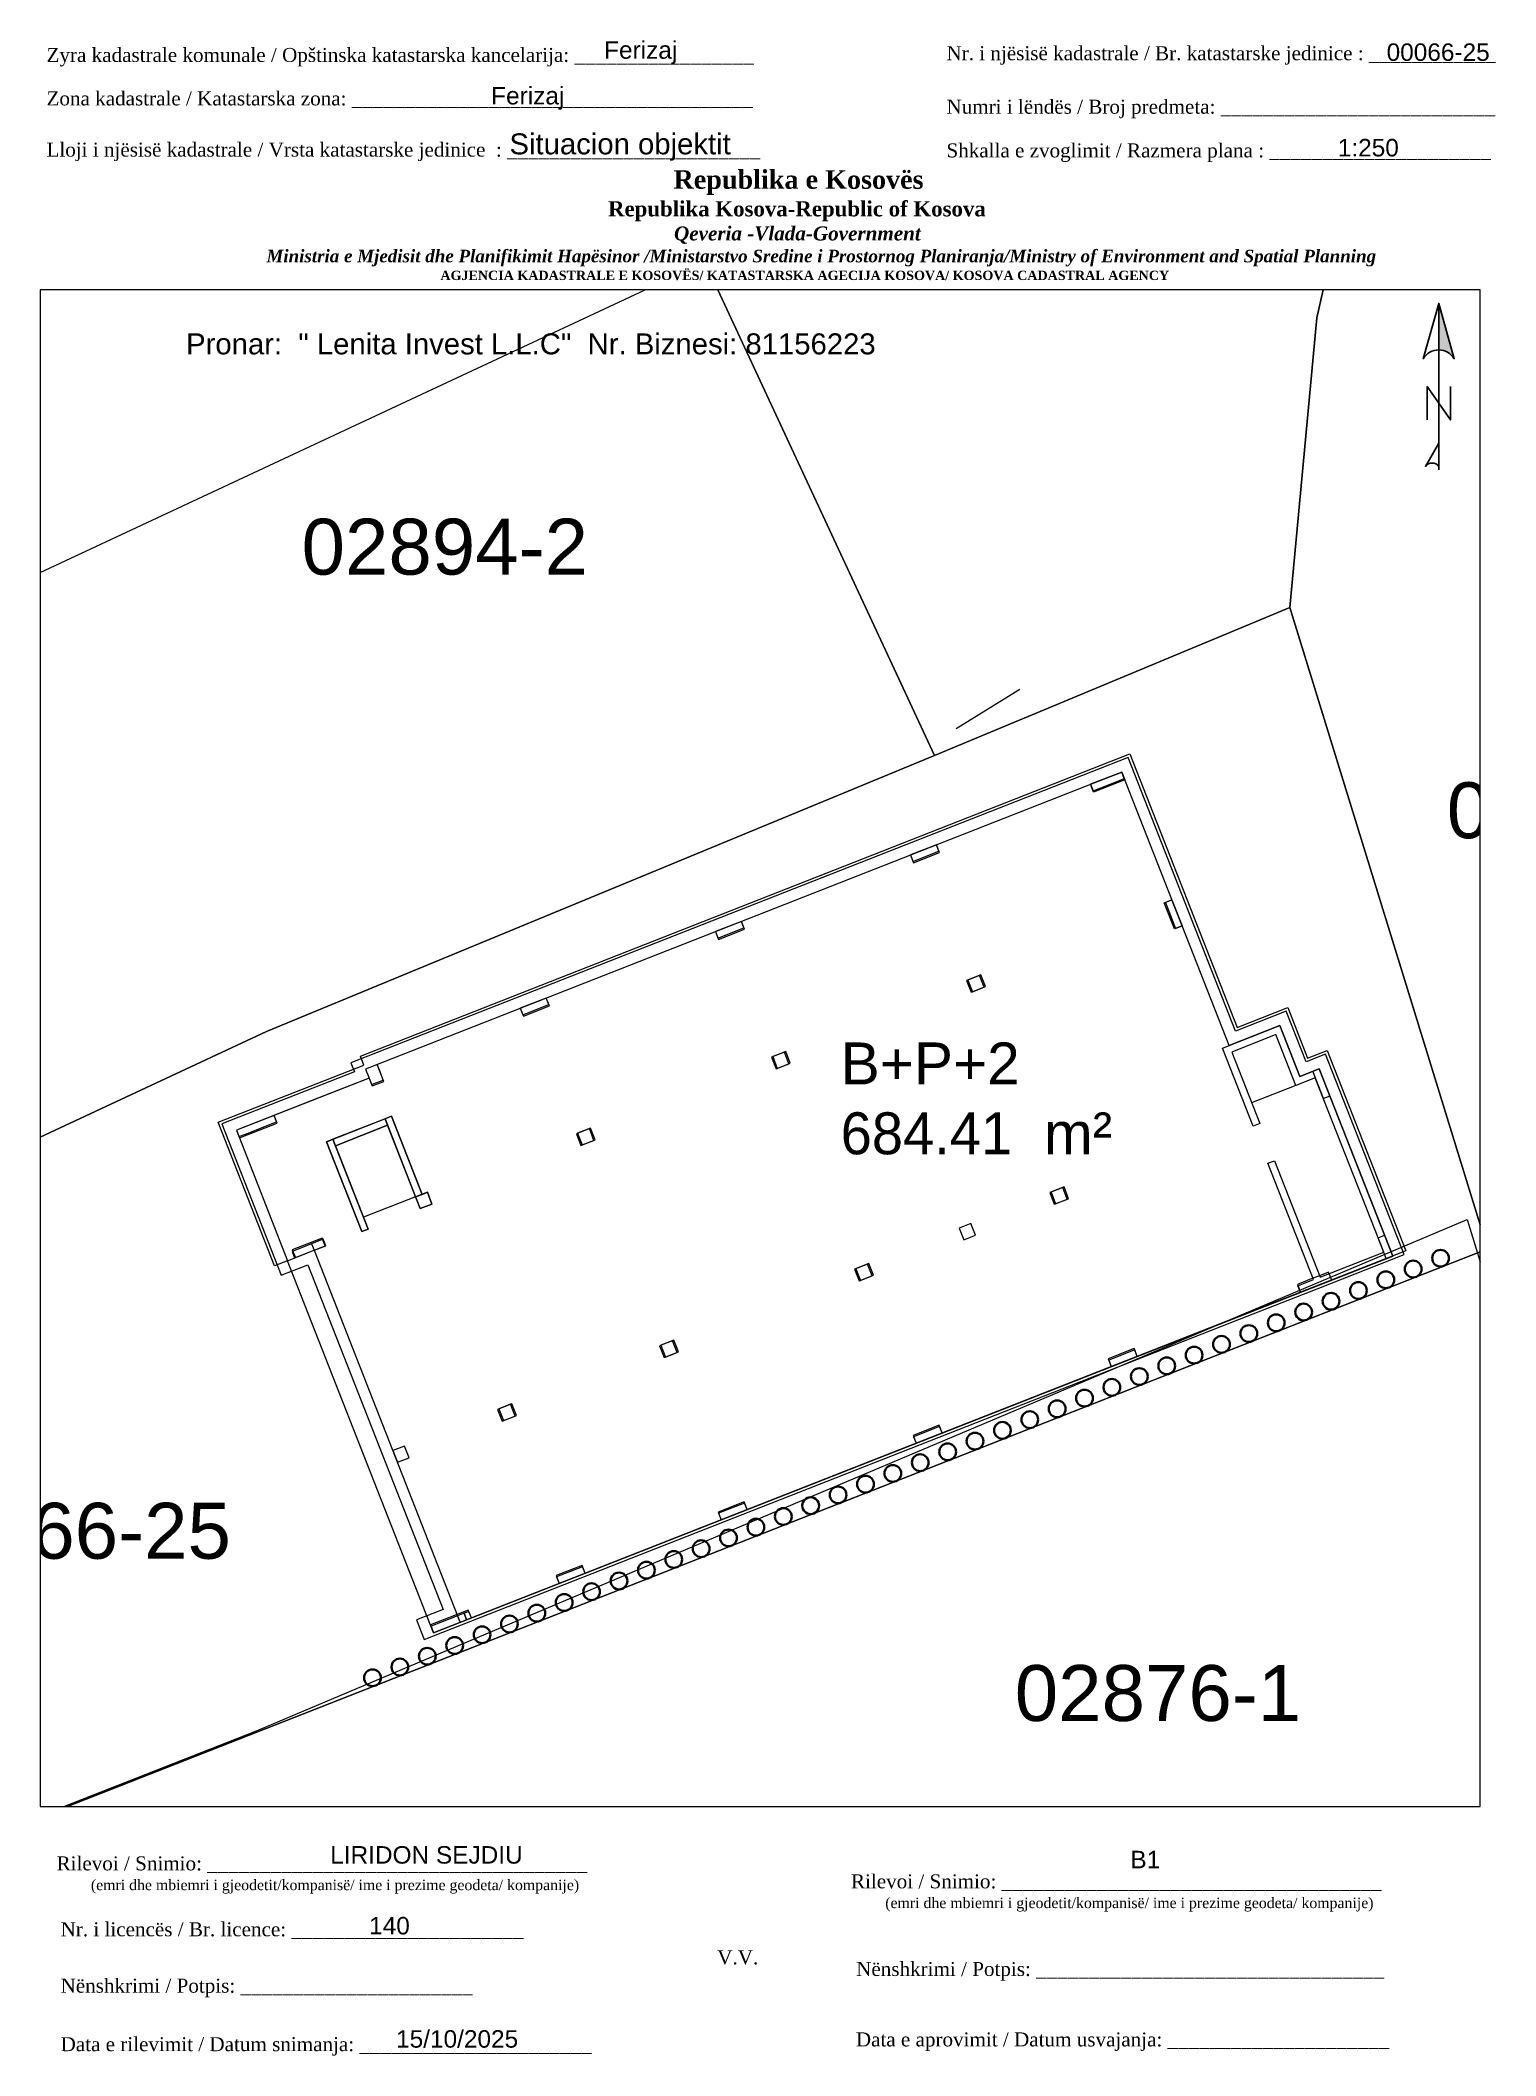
# Paper-space layout 'Layout1' of a CAD drawing. Header units: metres, sheet in millimetres. Extents: x 1 to 209, y 4 to 292.
# The model-space entities are those that its viewports show. They can reach past a viewport. Long polylines and large blocks are cut down to what shows.
import ezdxf

# ---------------------------------------------------------------- set-up
doc = ezdxf.new("R2010")
doc.units = ezdxf.units.M
for name, color, linetype, lineweight in [('0_Pen_No__6', 5, 'Continuous', 0), ('bodrumi', 4, 'Continuous', 0), ('etazha', 7, 'Continuous', 0), ('Korniza e jashtme', 7, 'Continuous', 0), ('kufiri ob ofset', 1, 'Continuous', 0), ('kurifi ob', 1, 'Continuous', 0), ('muri poshte', 30, 'Continuous', 0), ('Parc-Baz', 7, 'Continuous', 0), ('projekti themel', 1, 'Continuous', 0), ('shtyllat', 251, 'Continuous', 20), ('shtyllat e reja', 1, 'Continuous', 0)]:
    doc.layers.add(name, color=color, linetype=linetype, lineweight=lineweight)
doc.styles.get("Standard").update_dxf_attribs({"font": 'arial.ttf'})

# ---------------------------------------------------------------- blocks, each defined once
blk = doc.blocks.new('*U4')
at = {"linetype": 'ByBlock', "lineweight": -2}
blk.add_hatch(color=0, dxfattribs=at).paths.add_polyline_path([(0, 562), (0, 301, -0.269143), (87, 250)])
at = {"color": 0, "linetype": 'ByBlock', "lineweight": -2}
for points in [[(87, 250, 0.580323), (-87, 250), (0, 562), (87, 250), (0, 562), (0, 300)], [(0, -356, 0.5), (-75, -356), (0, -225)]]:
    blk.add_lwpolyline(points, format="xyb", dxfattribs=at)
for points in [[(0, -375), (0, 562)], [(-66, -94), (-66, 94), (66, -94), (66, 94)]]:
    blk.add_lwpolyline(points, dxfattribs=at)

msp = doc.modelspace()

# ---------------------------------------------------------------- linework, layer by layer
at = {"layer": '0_Pen_No__6', "color": 5, "linetype": 'Continuous', "lineweight": 35}
for centre in [(7514047.027, 4693358.552), (7514045.067, 4693357.782), (7514046.047, 4693358.167), (7514043.106, 4693357.013), (7514044.086, 4693357.397), (7514041.146, 4693356.243), (7514042.126, 4693356.628), (7514039.186, 4693355.473), (7514040.166, 4693355.858), (7514038.206, 4693355.088), (7514036.246, 4693354.319), (7514037.226, 4693354.704), (7514034.285, 4693353.549), (7514035.265, 4693353.934), (7514032.325, 4693352.779), (7514033.305, 4693353.164), (7514030.365, 4693352.01), (7514031.345, 4693352.395), (7514028.405, 4693351.24), (7514029.385, 4693351.625), (7514026.445, 4693350.47), (7514027.425, 4693350.855), (7514024.484, 4693349.701), (7514025.464, 4693350.086), (7514023.504, 4693349.316), (7514021.544, 4693348.546), (7514022.524, 4693348.931), (7514019.584, 4693347.777), (7514020.564, 4693348.161), (7514017.624, 4693347.007), (7514018.604, 4693347.392), (7514015.663, 4693346.237), (7514016.643, 4693346.622), (7514013.703, 4693345.468), (7514014.683, 4693345.853), (7514011.743, 4693344.698), (7514012.723, 4693345.083), (7514009.783, 4693343.928), (7514010.763, 4693344.313), (7514008.803, 4693343.544)]:
    msp.add_circle(centre, 0.3, dxfattribs=at)
at = {"layer": 'bodrumi', "flags": 128}
msp.add_lwpolyline([(7514010.99, 4693345.154), (7514045.317, 4693358.632), (7514042.686, 4693365.334), (7514041.987, 4693365.061), (7514041.274, 4693366.876), (7514039.459, 4693366.163), (7514035.617, 4693375.949), (7514008.55, 4693365.322), (7514008.677, 4693364.999), (7514003.93, 4693363.136), (7514005.764, 4693358.465), (7514006.713, 4693358.838), (7514011.848, 4693345.76), (7514010.898, 4693345.387)], close=True, dxfattribs=at)
at = {"layer": 'kufiri ob ofset', "color": 5, "linetype": 'Continuous', "lineweight": 20, "flags": 128}
msp.add_lwpolyline([(7514035.843, 4693376.468), (7514008.637, 4693365.786), (7514008.032, 4693365.548), (7514008.158, 4693365.226), (7514003.411, 4693363.362), (7514005.537, 4693357.947), (7514006.487, 4693358.319), (7514011.329, 4693345.986), (7514010.38, 4693345.613), (7514010.654, 4693344.915), (7514039.835, 4693356.373), (7514042.608, 4693357.461), (7514045.726, 4693358.686), (7514042.911, 4693365.854), (7514042.213, 4693365.579), (7514041.501, 4693367.395), (7514039.685, 4693366.682)], close=True, dxfattribs=at)
at = {"layer": 'kurifi ob', "linetype": 'Continuous', "lineweight": 20, "flags": 128}
msp.add_lwpolyline([(7514008.55, 4693365.322), (7514008.677, 4693364.999), (7514006.629, 4693364.195), (7514003.93, 4693363.136), (7514005.764, 4693358.465), (7514006.713, 4693358.838), (7514011.848, 4693345.76), (7514010.898, 4693345.387), (7514010.99, 4693345.154), (7514039.799, 4693356.466), (7514042.571, 4693357.554), (7514045.317, 4693358.632), (7514042.685, 4693365.335), (7514041.987, 4693365.061), (7514041.274, 4693366.876), (7514039.459, 4693366.163), (7514035.617, 4693375.949)], close=True, dxfattribs=at)
at = {"layer": 'muri poshte', "elevation": 618.277, "flags": 128}
msp.add_lwpolyline([(7514029.695, 4693377.502), (7514031.97, 4693378.913)], dxfattribs=at)
at = {"layer": 'muri poshte'}
for points in [[(7513989.762, 4693335.804, 618.816), (7514004.646, 4693341.641, 618.784), (7514047.976, 4693359.939, 618.179)], [(7514047.976, 4693359.939, 618.179), (7514048.962, 4693356.781, 616.722)]]:
    msp.add_polyline3d(points, dxfattribs=at)
at = {"layer": 'Parc-Baz'}
msp.add_lwpolyline([(7514046.062, 4693407.463), (7514042.602, 4693392.194), (7514041.631, 4693381.835), (7514028.92, 4693376.54), (7514020.7, 4693394.2)], dxfattribs=at)
for points in [[(7514050.943, 4693435.792), (7514056.544, 4693447.221), (7514065.645, 4693456.418), (7514085.131, 4693392.08), (7514113.313, 4693299.029), (7514143.412, 4693199.647), (7514119.895, 4693190.07), (7514106.554, 4693184.821), (7514096.994, 4693182.341), (7514086.056, 4693234.429), (7514085.896, 4693235.419), (7514082.864, 4693246.197), (7514075.737, 4693270.798), (7514071.488, 4693283.358), (7514061.379, 4693316.947), (7514056.48, 4693333.726), (7514055.75, 4693335.586), (7514051.04, 4693351.356), (7514048.714, 4693358.892), (7514041.631, 4693381.835), (7514042.602, 4693392.194), (7514046.062, 4693407.463), (7514048.25, 4693420.68), (7514050.943, 4693435.792)], [(7514028.92, 4693376.54), (7514005.011, 4693366.667), (7513988.011, 4693358.728), (7513979.727, 4693354.859), (7513978.71, 4693354.309), (7513970.21, 4693370.62), (7514020.7, 4693394.2), (7514028.92, 4693376.54)], [(7513990.192, 4693335.914), (7513979.727, 4693354.859), (7513988.011, 4693358.728), (7514005.011, 4693366.667), (7514028.92, 4693376.54), (7514041.631, 4693381.835), (7514048.714, 4693358.892), (7513990.192, 4693335.914)], [(7514002.07, 4693314.55), (7513990.192, 4693335.914), (7514048.714, 4693358.892), (7514051.04, 4693351.356), (7514055.75, 4693335.586), (7514002.07, 4693314.55)]]:
    msp.add_lwpolyline(points, close=True, dxfattribs=at)
at = {"layer": 'projekti themel'}
msp.add_lwpolyline([(7514035.9, 4693376.598), (7514039.742, 4693366.812), (7514041.557, 4693367.524), (7514042.27, 4693365.708), (7514042.968, 4693365.983), (7514045.782, 4693358.815), (7514010.99, 4693345.154), (7514005.764, 4693358.465), (7514005.298, 4693358.282), (7514003.282, 4693363.418), (7514008.494, 4693365.465), (7514008.368, 4693365.787), (7514035.9, 4693376.598)], dxfattribs=at)
at = {"layer": 'shtyllat', "lineweight": 0}
for p, q in [((7514041.846, 4693364.737), (7514040.263, 4693364.116)), ((7514010.346, 4693360.748), (7514008.485, 4693360.017))]:
    msp.add_line(p, q, dxfattribs=at)
for points in [[(7514035.708, 4693375.717), (7514035.617, 4693375.949), (7514034.5, 4693375.511), (7514034.591, 4693375.278), (7514035.476, 4693375.625), (7514035.708, 4693375.717)], [(7514028.985, 4693373.345), (7514028.054, 4693372.98), (7514028.145, 4693372.747), (7514029.076, 4693373.113), (7514028.985, 4693373.345)], [(7514037.413, 4693371.375), (7514037.18, 4693371.284), (7514037.546, 4693370.353), (7514037.778, 4693370.444), (7514037.413, 4693371.375)], [(7514021.073, 4693370.239), (7514021.164, 4693370.006), (7514022.095, 4693370.372), (7514022.004, 4693370.604), (7514021.073, 4693370.239)], [(7514030.106, 4693368.506), (7514030.27, 4693368.087), (7514030.689, 4693368.252), (7514030.525, 4693368.671), (7514030.106, 4693368.506)], [(7514015.023, 4693367.863), (7514014.092, 4693367.498), (7514014.183, 4693367.265), (7514015.114, 4693367.631), (7514015.023, 4693367.863)], [(7514023.125, 4693365.765), (7514023.289, 4693365.346), (7514023.708, 4693365.511), (7514023.544, 4693365.93), (7514023.125, 4693365.765)], [(7514008.969, 4693365.486), (7514008.55, 4693365.322), (7514008.677, 4693364.999), (7514008.768, 4693364.767), (7514008.77, 4693364.763), (7514009.188, 4693364.928), (7514009.061, 4693365.254), (7514008.969, 4693365.486)], [(7514005.371, 4693363.433), (7514005.279, 4693363.665), (7514003.93, 4693363.136), (7514004.021, 4693362.903), (7514004.254, 4693362.994), (7514005.371, 4693363.433)], [(7514016.144, 4693363.024), (7514016.308, 4693362.605), (7514016.727, 4693362.77), (7514016.563, 4693363.189), (7514016.144, 4693363.024)], [(7514033.085, 4693360.92), (7514033.249, 4693360.501), (7514033.668, 4693360.666), (7514033.503, 4693361.085), (7514033.085, 4693360.92)], [(7514007.132, 4693359.002), (7514007.04, 4693359.235), (7514005.924, 4693358.796), (7514006.015, 4693358.564), (7514006.713, 4693358.838), (7514006.946, 4693358.929), (7514007.132, 4693359.002)], [(7514006.622, 4693359.071), (7514006.713, 4693358.838), (7514006.946, 4693358.929), (7514007.132, 4693359.002), (7514007.04, 4693359.235), (7514006.622, 4693359.071)], [(7514026.103, 4693358.179), (7514026.268, 4693357.76), (7514026.687, 4693357.925), (7514026.522, 4693358.344), (7514026.103, 4693358.179)], [(7514019.122, 4693355.438), (7514019.287, 4693355.019), (7514019.706, 4693355.184), (7514019.541, 4693355.602), (7514019.122, 4693355.438)], [(7514035.149, 4693354.909), (7514035.241, 4693354.676), (7514036.172, 4693355.042), (7514036.08, 4693355.274), (7514035.149, 4693354.909)], [(7514013.325, 4693353.162), (7514013.489, 4693352.743), (7514013.908, 4693352.907), (7514013.744, 4693353.326), (7514013.325, 4693353.162)], [(7514028.168, 4693352.168), (7514028.26, 4693351.935), (7514029.19, 4693352.301), (7514029.099, 4693352.533), (7514028.168, 4693352.168)], [(7514009.946, 4693351.835), (7514009.76, 4693351.762), (7514009.527, 4693351.671), (7514009.692, 4693351.252), (7514009.924, 4693351.343), (7514010.11, 4693351.416), (7514009.946, 4693351.835)], [(7514009.76, 4693351.762), (7514009.527, 4693351.671), (7514009.692, 4693351.252), (7514009.924, 4693351.343), (7514010.11, 4693351.416), (7514009.946, 4693351.835), (7514009.76, 4693351.762)], [(7514021.187, 4693349.427), (7514021.278, 4693349.194), (7514022.209, 4693349.56), (7514022.118, 4693349.792), (7514021.187, 4693349.427)], [(7514015.39, 4693347.15), (7514015.481, 4693346.918), (7514016.412, 4693347.283), (7514016.321, 4693347.516), (7514015.39, 4693347.15)], [(7514010.898, 4693345.387), (7514010.99, 4693345.154), (7514011.939, 4693345.527), (7514011.848, 4693345.76), (7514010.898, 4693345.387)], [(7514012.172, 4693345.619), (7514012.081, 4693345.851), (7514011.848, 4693345.76), (7514011.939, 4693345.527), (7514012.172, 4693345.619)], [(7514012.081, 4693345.851), (7514012.172, 4693345.619), (7514012.34, 4693345.684), (7514012.248, 4693345.917), (7514012.081, 4693345.851)]]:
    msp.add_lwpolyline(points, close=True, dxfattribs=at)
msp.add_lwpolyline([(7514008.416, 4693359.507), (7514007.156, 4693362.718), (7514009.483, 4693363.632), (7514010.579, 4693360.839), (7514010.765, 4693360.912), (7514010.93, 4693360.493), (7514010.511, 4693360.329), (7514009.341, 4693363.308), (7514007.48, 4693362.577), (7514008.649, 4693359.598), (7514008.416, 4693359.507), (7514008.416, 4693359.507)], dxfattribs=at)
at = {"layer": 'shtyllat e reja', "flags": 128}
for points in [[(7514035.727, 4693375.67), (7514034.61, 4693375.232), (7514034.5, 4693375.511), (7514035.617, 4693375.949)], [(7514037.413, 4693371.375), (7514037.778, 4693370.444), (7514037.499, 4693370.335), (7514037.134, 4693371.266)], [(7514042.686, 4693365.334), (7514043.069, 4693364.357), (7514042.837, 4693364.266), (7514042.453, 4693365.243)], [(7514045.025, 4693359.377), (7514045.317, 4693358.632), (7514045.084, 4693358.541), (7514044.792, 4693359.286)], [(7514009.946, 4693351.835), (7514009.527, 4693351.671), (7514009.692, 4693351.252), (7514010.11, 4693351.416)], [(7514012.23, 4693345.964), (7514010.88, 4693345.434), (7514010.99, 4693345.154), (7514012.34, 4693345.684)]]:
    msp.add_lwpolyline(points, close=True, dxfattribs=at)
at = {"layer": 'shtyllat e reja'}
for points in [[(7514028.054, 4693372.98), (7514028.164, 4693372.701), (7514029.095, 4693373.066), (7514028.985, 4693373.345), (7514028.054, 4693372.98)], [(7514021.073, 4693370.239), (7514021.183, 4693369.96), (7514022.113, 4693370.325), (7514022.004, 4693370.604), (7514021.073, 4693370.239)], [(7514030.059, 4693368.488), (7514030.224, 4693368.069), (7514030.736, 4693368.27), (7514030.571, 4693368.689), (7514030.059, 4693368.488)], [(7514014.092, 4693367.498), (7514014.201, 4693367.218), (7514015.132, 4693367.584), (7514015.023, 4693367.863), (7514014.092, 4693367.498)], [(7514023.078, 4693365.747), (7514023.243, 4693365.328), (7514023.755, 4693365.529), (7514023.59, 4693365.948), (7514023.078, 4693365.747)], [(7514008.969, 4693365.486), (7514008.55, 4693365.322), (7514008.677, 4693364.999), (7514008.787, 4693364.72), (7514008.788, 4693364.717), (7514009.207, 4693364.881), (7514009.079, 4693365.207), (7514008.969, 4693365.486)], [(7514003.93, 4693363.136), (7514004.039, 4693362.856), (7514004.319, 4693362.966), (7514005.389, 4693363.386), (7514005.279, 4693363.665), (7514003.93, 4693363.136)], [(7514009.25, 4693363.54), (7514007.388, 4693362.809), (7514007.48, 4693362.577), (7514009.341, 4693363.308), (7514009.25, 4693363.54)], [(7514009.25, 4693363.54), (7514010.346, 4693360.748), (7514010.579, 4693360.839), (7514009.483, 4693363.632), (7514009.25, 4693363.54)], [(7514016.097, 4693363.006), (7514016.262, 4693362.587), (7514016.774, 4693362.788), (7514016.609, 4693363.207), (7514016.097, 4693363.006)], [(7514007.156, 4693362.718), (7514008.416, 4693359.507), (7514008.649, 4693359.598), (7514007.388, 4693362.809), (7514007.156, 4693362.718)], [(7514010.346, 4693360.748), (7514010.511, 4693360.329), (7514010.93, 4693360.493), (7514010.765, 4693360.912), (7514010.346, 4693360.748)], [(7514033.038, 4693360.902), (7514033.203, 4693360.483), (7514033.715, 4693360.684), (7514033.55, 4693361.103), (7514033.038, 4693360.902)], [(7514029.799, 4693359.63), (7514029.964, 4693359.211), (7514030.383, 4693359.376), (7514030.218, 4693359.795), (7514029.799, 4693359.63)], [(7514007.004, 4693359.274), (7514005.933, 4693358.854), (7514006.043, 4693358.575), (7514006.713, 4693358.838), (7514006.992, 4693358.948), (7514007.113, 4693358.995), (7514007.004, 4693359.274)], [(7514026.057, 4693358.161), (7514026.221, 4693357.742), (7514026.733, 4693357.943), (7514026.569, 4693358.362), (7514026.057, 4693358.161)], [(7514042.461, 4693357.834), (7514041.903, 4693357.614), (7514042.013, 4693357.335), (7514043.13, 4693357.774), (7514043.02, 4693358.053), (7514042.694, 4693357.925), (7514042.461, 4693357.834)], [(7514019.076, 4693355.42), (7514019.24, 4693355.001), (7514019.752, 4693355.202), (7514019.588, 4693355.621), (7514019.076, 4693355.42)], [(7514035.131, 4693354.955), (7514035.241, 4693354.676), (7514036.172, 4693355.042), (7514036.062, 4693355.321), (7514035.131, 4693354.955)], [(7514013.278, 4693353.143), (7514013.443, 4693352.725), (7514013.955, 4693352.926), (7514013.79, 4693353.344), (7514013.278, 4693353.143)], [(7514028.15, 4693352.214), (7514028.26, 4693351.935), (7514029.19, 4693352.301), (7514029.081, 4693352.58), (7514028.15, 4693352.214)], [(7514022.1, 4693349.839), (7514021.169, 4693349.473), (7514021.278, 4693349.194), (7514022.209, 4693349.56), (7514022.1, 4693349.839)], [(7514015.371, 4693347.197), (7514015.481, 4693346.918), (7514016.412, 4693347.283), (7514016.302, 4693347.563), (7514015.371, 4693347.197)]]:
    msp.add_lwpolyline(points, close=True, dxfattribs=at)
msp.add_lwpolyline([(7514040.323, 4693363.28), (7514039.227, 4693366.072), (7514041.274, 4693366.876), (7514041.987, 4693365.061), (7514042.685, 4693365.335), (7514045.317, 4693358.632), (7514042.013, 4693357.335), (7514041.921, 4693357.568), (7514042.48, 4693357.787), (7514040.845, 4693361.951), (7514041.078, 4693362.042), (7514042.712, 4693357.878), (7514044.993, 4693358.774), (7514042.544, 4693365.011), (7514041.846, 4693364.737), (7514041.133, 4693366.552), (7514039.551, 4693365.931), (7514040.556, 4693363.371), (7514040.323, 4693363.28), (7514040.323, 4693363.28), (7514040.323, 4693363.28), (7514040.323, 4693363.28)], dxfattribs=at)

# ---------------------------------------------------------------- texts
at = {"layer": 'etazha', "insert": (7514025.558, 4693366.273), "char_height": 1.5, "width": 12.57981, "attachment_point": 1}
msp.add_mtext('B+P+2 {\\A1;\\fCentury Gothic|b0|i0|c0|p34;\\C7;684.41 } m²', dxfattribs=at)
at = {"layer": 'Parc-Baz'}
for s, p in [('02894-2', (7514006.264, 4693383.011)), ('02920-1', (7514047.25, 4693373.581)), ('00066-25', (7513991.93, 4693347.802)), ('02876-1', (7514031.788, 4693341.996))]:
    msp.add_text(s, height=2, dxfattribs=at).set_placement(p)

psp = doc.layouts.get("Layout1")

# ---------------------------------------------------------------- block references
at = {"xscale": 0.0254, "yscale": 0.0254, "zscale": 0.0254}
psp.add_blockref('*U4', (201.1, 240.31), dxfattribs=at)

# ---------------------------------------------------------------- texts
for s, height, p in [('00066-25', 2.5, (193.64, 289.3)), ('Ferizaj', 2.5, (65.45, 283.07)), ('1:250', 2.5, (186.65, 275.63)), ('Pronar:  ', 3, (21.78, 247.3)), ('LIRIDON SEJDIU', 2.5, (42.41, 31.31)), ('B1', 2.5, (156.96, 30.64)), ('140', 2.5, (47.98, 21.18)), ('15/10/2025', 2.5, (51.84, 4.97))]:
    psp.add_text(s, height=height).set_placement(p)
at = {"color": 1}
psp.add_text('" Lenita Invest L.L.C"  Nr. Biznesi: 81156223', height=3, dxfattribs=at).set_placement((37.85, 247.3))
for s, insert, char_height, width, attachment_point in [('Ferizaj', (86.86, 290.48), 2.5, 9.9735, 5), ('{\\fTimes New Roman|b0|i0|c0|p18;Nr. i njësisë kadastrale / Br. katastarske jedinice : ____________}', (130.63, 291.4), 2, 79.9484, 1), ('{\\fTimes New Roman|b0|i0|c0|p18;Zyra kadastrale komunale / Opštinska katastarska kancelarija: _________________}', (1.8, 291.15), 2, 100.6873, 1), ('{\\fTimes New Roman|b0|i0|c0|p18;Zona kadastrale / Katastarska zona: ______________________________________}', (1.8, 284.93), 2, 100.6873, 1), ('{\\fTimes New Roman|b0|i0|c0|p18;Numri i lëndës / Broj predmeta: __________________________}', (130.63, 283.74), 2, 79.9484, 1), ('{\\fTimes New Roman|b0|i0|c0|p18;Lloji i njësisë kadastrale / Vrsta katastarske jedinice  : ________________________}', (1.8, 277.6), 2, 100.6873, 1), ('Situacion objektit', (83.91, 276.97), 3, 39.1059, 5), ('{\\fTimes New Roman|b0|i0|c0|p18;Shkalla e zvoglimit / Razmera plana : _____________________}', (130.63, 277.49), 2, 79.9484, 1), ('\\pi77.297;{\\fBook Antiqua|b1|i0|c0|p18;\\H1.333x;Republika e Kosovës\\fTimes New Roman|b1|i0|c0|p18;\\P\\pi67.927;\\fBook Antiqua|b1|i0|c0|p18;\\H0.8125x;Republika Kosova-Republic of Kosova\\fTimes New Roman|b1|i0|c0|p18;\\P\\pi77.378;\\fBook Antiqua|b1|i1|c0|p18;\\H0.9233x;Qeveria -Vlada-Government \\P\\pi13.032,l6,t23.033;\\fTimes New Roman|b1|i1|c0|p18;\\H0.9x;Ministria e Mjedisit dhe Planifikimit Hapësinor /Ministarstvo Sredine i Prostornog Planiranja/Ministry of Environment and Spatial Planning\\P\\pi43.931,l0,tz;\\fBook Antiqua|b1|i0|c0|p18;\\H0.7406x;AGJENCIA KADASTRALE E KOSOVËS/ KATASTARSKA AGECIJA KOSOVA/ KOSOVA CADASTRAL AGENCY}', (14.25, 273.66), 2, 191.8237, 1), ('{\\fTimes New Roman|b0|i0|c0|p18;Rilevoi / Snimio: ____________________________________\\P     \\H0.75x;(emri dhe mbiemri i gjeodetit/kompanisë/ ime i prezime geodeta/ kompanije)}', (41.21, 29.68), 2, 74.7958, 5), ('{\\fTimes New Roman|b0|i0|c0|p18;Rilevoi / Snimio: ____________________________________\\P     \\H0.75x;(emri dhe mbiemri i gjeodetit/kompanisë/ ime i prezime geodeta/ kompanije)}', (154.93, 27.11), 2, 74.7958, 5), ('{\\fTimes New Roman|b0|i0|c0|p18;Nr. i licencës / Br. licence: ______________________\\P                                }', (3.81, 22.91), 2, 83.344, 1), ('{\\fTimes New Roman|b0|i0|c0|p18;V.V.                                 }', (100.75, 17.87), 2, 5.7076, 5), ('{\\fTimes New Roman|b0|i0|c0|p18; Nënshkrimi / Potpis: _________________________________}', (116.95, 17.23), 2, 83.344, 1), ('{\\fTimes New Roman|b0|i0|c0|p18;Nënshkrimi / Potpis: ______________________\\P                                 }', (3.81, 14.84), 2, 83.344, 1), ('{\\fTimes New Roman|b0|i0|c0|p18;Data e rilevimit / Datum snimanja: ______________________\\P                                 }', (3.81, 6.47), 2, 83.344, 1), ('{\\fTimes New Roman|b0|i0|c0|p18; Data e aprovimit / Datum usvajanja: _____________________}', (116.9, 7.15), 2, 83.344, 1)]:
    psp.add_mtext(s, dxfattribs=dict(insert=insert, char_height=char_height, width=width, attachment_point=attachment_point))

# ---------------------------------------------------------------- viewports
at = {"layer": 'Korniza e jashtme', "view_target_point": (7499131.095, 4689980.516), "view_twist_angle": 360}
psp.add_viewport(center=(103.98, 148.01), size=(206.14, 217.061), view_center_point=(14891.586, 3385.553), view_height=54.2652, dxfattribs=at)

doc.saveas('drawing.dxf')
